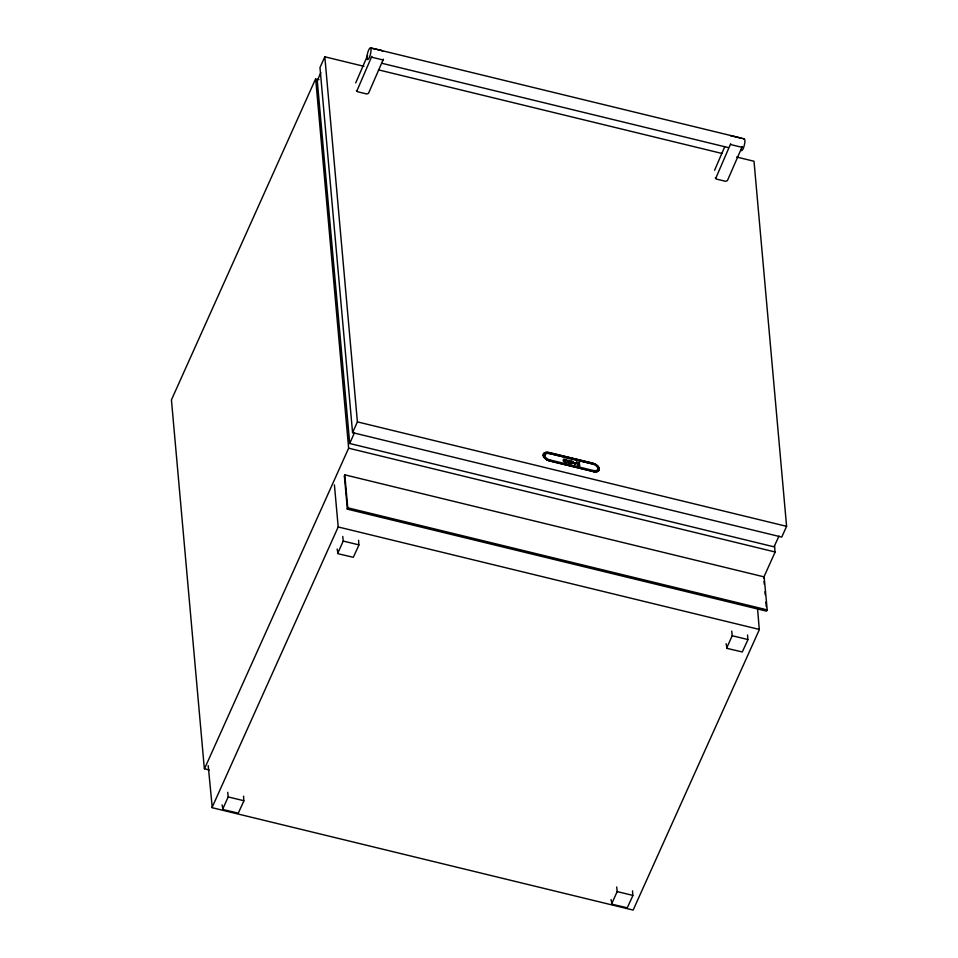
<?xml version="1.0" encoding="UTF-8"?>
<svg xmlns="http://www.w3.org/2000/svg" width="958" height="958" viewBox="0 0 958 958"><rect width="100%" height="100%" fill="white"/><g stroke="black" fill="none" stroke-linecap="round" stroke-linejoin="round"><path stroke-width="1.44" d="M209.179 770.1L204.341 768.639L171.434 399.893L315.469 79.179L318.99 79.634M778.986 536.133L774.004 546.826L349.718 443.506L317.278 80.676L320.798 72.664M243.572 796.158L243.799 801.139L238.267 813.138L223.01 809.57L222.088 804.876M383.392 59.168L368.519 93.285L366.782 93.98L357.741 91.788L356.388 90.627M344.257 476.15L344.988 474.881L764.149 576.896L767.214 610.042L766.508 611.144L347.347 509.141L344.401 476.186M358.603 540.312L358.831 545.294L353.298 557.293L338.042 553.724L337.12 549.018M632.555 890.832L632.783 895.814L627.25 907.813L611.982 904.244L611.072 899.538M742.282 146.514L727.409 180.619L725.673 181.325L716.644 179.134L715.279 177.972M747.587 634.974L747.815 639.956L742.282 651.955L727.014 648.386L726.104 643.692M757.586 609.048L759.299 629.705L633.154 910.076L212.269 807.738L208.197 765.622M774.603 545.725L774.998 552.323L763.969 576.848M315.685 78.963L348.64 448.188L204.473 768.831M344.808 474.964L347.754 507.8L347.191 509.045M356.771 91.19L371.8 56.342M212.029 807.582L338.198 526.96L334.414 484.892M222.615 809.33L228.196 796.912L227.729 792.302M337.647 553.485L343.227 541.066L342.772 536.456M715.662 178.535L730.691 143.688M611.599 904.005L617.18 891.587L616.712 886.976M726.631 648.147L732.211 635.729L731.744 631.118M764.268 577.099L763.825 578.093M563.819 460.175L563.951 460.954A1.641 0.946 24.2 0 0 564.525 461.54L565.412 461.96A3.042 1.748 24.2 0 0 567.184 462.055L567.232 462.534M355.705 82.927L367.561 55.54M714.596 170.273L724.643 146.909M767.238 609.887L347.754 507.8M363.968 66.33L324.822 56.797L319.984 67.551L352.568 432.633L781.752 537.079L786.59 526.337L754.006 161.255L736.606 157.016M352.568 432.633L357.394 421.879L324.822 56.797M354.412 432.8L349.718 443.506M563.939 459.325L565.424 459.385A4.455 2.563 24.2 0 1 566.956 460.008L567.004 460.451A3.305 1.904 24.2 0 0 565.448 459.756M568.717 460.391L571.243 461.014A2.383 1.365 24.2 0 1 572.261 462.007M371.201 48.199L381.356 50.307L382.709 51.469M730.104 135.545L741.217 138.251M564.549 459.696L565.448 459.768M569.315 460.798L570.896 461.241M372.015 57.276L383.14 59.983M730.906 144.622L742.031 147.328M348.64 448.188L775.034 551.964M338.198 526.96L759.323 629.442M343.227 541.066L358.879 544.874M732.211 635.729L747.863 639.549M228.196 796.912L243.847 800.732M617.18 891.587L632.831 895.395M370.674 47.9L744.103 138.778M382.278 63.384L728.092 147.544M378.47 69.862L722.104 153.496M549.221 453.421L592.798 464.019L549.221 453.457A5.077 2.922 24.2 0 0 544.743 455.421L544.743 455.589M549.796 459.924L593.373 470.486A5.089 2.922 24.2 0 0 597.864 468.498L597.852 468.354M593.445 471.564L549.82 460.966A6.586 3.784 24.2 0 1 543.246 455.361L543.258 455.158A6.586 3.796 24.2 0 1 549.066 452.559L592.703 463.157A6.586 3.796 24.2 0 1 599.253 468.809L599.265 468.977A6.586 3.796 24.2 0 1 593.445 471.587A6.574 3.784 24.2 0 0 599.265 468.953L599.241 468.821A6.574 3.784 24.2 0 0 592.679 463.205L549.054 452.583A6.586 3.784 24.2 0 0 543.27 455.325A6.586 3.796 24.2 0 0 549.82 460.966L593.433 471.599M357.394 421.879L786.59 526.337M572.261 461.96L572.369 462.163A2.551 1.473 24.2 0 1 572.477 462.582A2.383 1.365 24.2 0 1 571.495 463.624L569.22 463.157A2.407 1.389 24.2 0 1 567.723 461.528A2.407 1.389 24.2 0 1 568.741 460.403M571.734 462.103L571.794 462.714A1.736 0.994 24.2 0 1 570.872 463.217L569.495 462.882A1.736 0.994 24.2 0 1 568.453 461.9L568.393 461.289A1.736 0.994 24.2 0 1 569.315 460.858M764.029 581.35L764.292 584.32M764.963 591.745L765.226 594.726M765.885 602.151L766.28 606.606M592.798 464.151A5.089 2.922 24.2 0 1 597.864 468.498M549.808 459.888A5.077 2.922 24.2 0 1 544.755 455.553A5.077 2.922 24.2 0 1 549.245 453.541M549.82 460.942A6.586 3.784 24.2 0 1 543.27 455.325M743.48 139.389A6.047 1.521 -76.3 0 1 744.33 145.221A6.047 1.521 -76.3 0 1 740.917 149.855M570.896 461.301A1.736 0.994 24.2 0 1 571.746 462.175M563.951 459.313A2.431 1.401 24.2 0 0 563.244 459.768L563.22 460.69A2.431 1.401 24.2 0 0 563.783 461.457A2.335 1.341 24.2 0 0 564.561 461.995L565.651 462.403A3.64 2.096 24.2 0 0 567.244 462.546M563.831 460.283A1.641 0.946 24.2 0 1 564.525 459.828M576.572 462.139L574.956 464.654L572.644 461.181L574.8 463.732L576.572 462.139M579.578 462.87L577.063 462.259L577.327 465.205L579.901 465.827L577.925 464.977L577.842 464.067L579.662 464.51L577.806 463.684L577.734 462.786L579.578 462.87M369.525 57.109A6.047 1.521 -76.3 0 0 370.423 47.948A6.047 1.521 -76.3 0 0 366.998 56.402A6.047 1.521 -76.3 0 0 369.525 57.109"/></g></svg>
